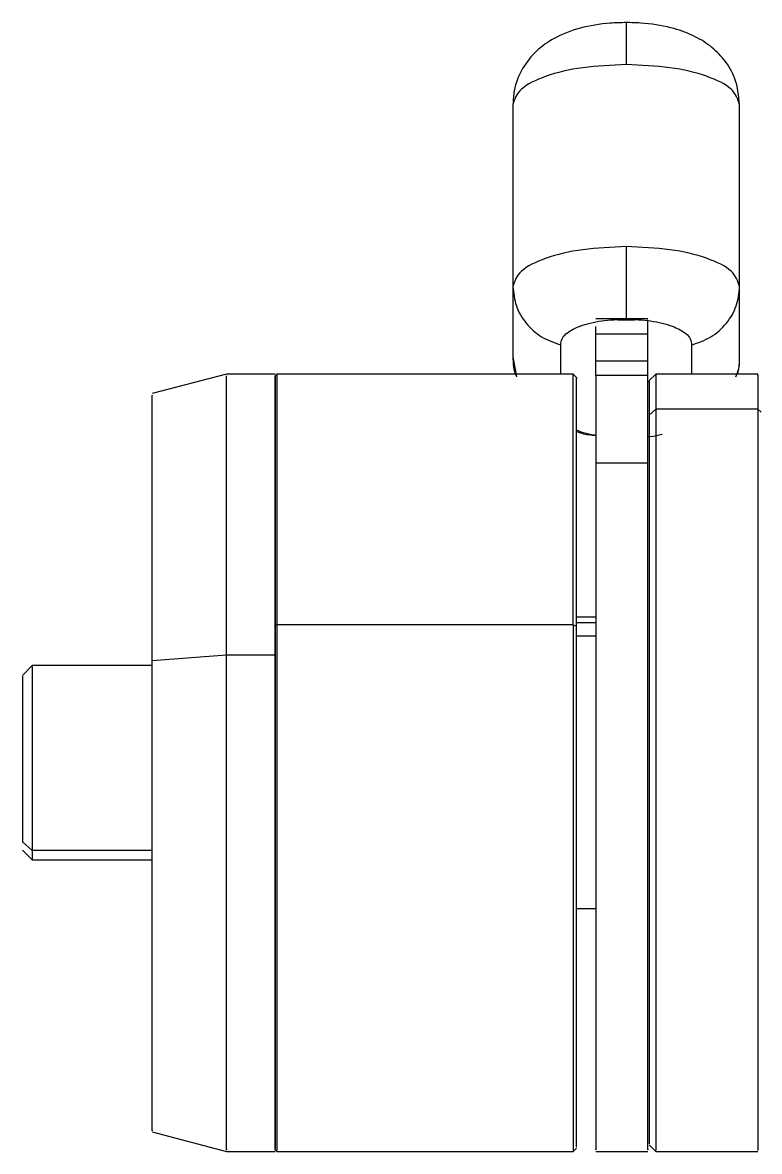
# Model space of a CAD drawing. Header units: millimetres. Extents: x 15 to 1192, y 5 to 836.
# Drawn here: x 363.04 to 385.79, y 149.56 to 184.41 of the extents above; entities that cross this region are included whole.
import ezdxf

# ---------------------------------------------------------------- set-up
doc = ezdxf.new("R2010")
doc.units = ezdxf.units.MM

msp = doc.modelspace()

# ---------------------------------------------------------------- linework, layer by layer
at = {"color": 7, "linetype": 'Continuous', "lineweight": 25}
for p, q in [((378.182, 181.888), (378.182, 176.268)), ((385.182, 176.268), (385.182, 181.888)), ((378.182, 176.268), (378.182, 174.096)), ((385.182, 174.096), (385.182, 176.268)), ((380.743, 175.274), (382.343, 175.274)), ((380.743, 175.274), (382.343, 175.274)), ((380.743, 174.77), (380.743, 175.031)), ((381.419, 175.239), (381.934, 175.239)), ((381.419, 175.239), (381.934, 175.239)), ((381.677, 175.257), (381.682, 175.257)), ((382.343, 174.77), (382.343, 175.239)), ((382.343, 174.77), (382.343, 175.239)), ((380.743, 174.77), (380.743, 174.921)), ((380.743, 174.805), (382.343, 174.805)), ((380.743, 174.805), (382.343, 174.805)), ((379.662, 174.459), (379.662, 174.512)), ((379.662, 173.557), (379.662, 174.459)), ((383.693, 174.509), (383.693, 174.457)), ((383.693, 174.457), (383.693, 173.557)), ((378.182, 174.096), (378.297, 173.478)), ((382.343, 173.963), (380.743, 173.963)), ((382.343, 173.963), (380.743, 173.963)), ((369.343, 173.557), (367.043, 172.957)), ((370.843, 173.557), (369.343, 173.557)), ((370.893, 173.557), (370.843, 173.507)), ((380.043, 173.557), (370.893, 173.557)), ((380.143, 173.457), (380.043, 173.557)), ((382.343, 173.513), (380.743, 173.513)), ((382.343, 173.513), (380.743, 173.513)), ((382.593, 173.557), (382.393, 173.357)), ((385.743, 173.557), (382.593, 173.557)), ((382.593, 172.476), (382.393, 172.294)), ((385.743, 172.476), (382.593, 172.476)), ((385.843, 172.385), (385.743, 172.476)), ((380.743, 170.816), (382.343, 170.816)), ((380.743, 170.816), (382.343, 170.816)), ((380.743, 166.057), (380.143, 166.057)), ((370.893, 165.814), (370.843, 165.796)), ((380.043, 165.814), (370.893, 165.814)), ((380.043, 165.814), (380.143, 165.778)), ((380.743, 165.878), (380.143, 165.878)), ((380.743, 165.463), (380.143, 165.463)), ((369.343, 164.875), (367.043, 164.709)), ((370.843, 164.875), (369.343, 164.875)), ((363.343, 164.557), (363.043, 164.257)), ((367.043, 164.557), (363.343, 164.557)), ((363.343, 158.846), (363.043, 159.117)), ((363.043, 158.857), (363.343, 158.557)), ((367.043, 158.846), (363.343, 158.846)), ((363.343, 158.557), (367.043, 158.557)), ((380.143, 157.057), (380.743, 157.057)), ((367.043, 150.157), (369.343, 149.557)), ((369.343, 149.557), (370.843, 149.557)), ((370.843, 149.607), (370.893, 149.557)), ((370.893, 149.557), (380.043, 149.557)), ((380.043, 149.557), (380.143, 149.657)), ((380.743, 149.557), (382.343, 149.557)), ((380.743, 149.557), (382.343, 149.557)), ((382.393, 149.757), (382.593, 149.557)), ((382.593, 149.557), (385.743, 149.557))]:
    msp.add_line(p, q, dxfattribs=at)
for points, knots in [([(381.682, 184.413), (381.516, 184.409), (381.025, 184.398), (380.247, 184.266), (379.497, 183.983), (378.89, 183.556), (378.447, 183.009), (378.213, 182.417), (378.19, 182.029), (378.182, 181.888)], [0, 0, 0, 0, 0.0986383, 0.2924937, 0.4815422, 0.619401, 0.7636951, 0.9139382, 1, 1, 1, 1]), ([(385.182, 181.888), (385.153, 182.158), (385.099, 182.655), (384.732, 183.269), (384.275, 183.716), (383.716, 184.046), (383.015, 184.286), (382.305, 184.4), (381.832, 184.41), (381.682, 184.413)], [0, 0, 0, 0, 0.163992, 0.301566, 0.430427, 0.563527, 0.718114, 0.910817, 1, 1, 1, 1]), ([(379.662, 174.512), (379.674, 174.571), (379.695, 174.683), (379.881, 174.867), (380.175, 175.022), (380.56, 175.138), (381.028, 175.231), (381.42, 175.247), (381.677, 175.257)], [0, 0, 0, 0, 0.1526668, 0.2876784, 0.5003813, 0.6298653, 0.7566912, 1, 1, 1, 1]), ([(381.682, 175.257), (381.938, 175.247), (382.328, 175.23), (382.796, 175.136), (383.175, 175.022), (383.467, 174.869), (383.658, 174.685), (383.681, 174.571), (383.693, 174.509)], [0, 0, 0, 0, 0.242158, 0.36928, 0.49963, 0.704769, 0.841743, 1, 1, 1, 1]), ([(378.182, 174.096), (378.185, 173.885), (378.188, 173.668), (378.294, 173.483), (378.297, 173.478)], [0, 0, 0, 0, 0.969781, 1, 1, 1, 1]), ([(385.066, 173.476), (385.094, 173.542), (385.178, 173.737), (385.18, 173.953), (385.182, 174.096)], [0, 0, 0, 0, 0.3360245, 1, 1, 1, 1]), ([(385.066, 173.476), (385.069, 173.482), (385.176, 173.667), (385.179, 173.885), (385.182, 174.096)], [0, 0, 0, 0, 0.028946, 1, 1, 1, 1]), ([(369.343, 164.875), (369.343, 165.618), (369.343, 167.102), (369.343, 169.083), (369.343, 170.781), (369.343, 172.129), (369.343, 173.049), (369.343, 173.528), (369.343, 173.507), (369.343, 173.5)], [0, 0, 0, 0, 0.152137, 0.304274, 0.45641, 0.608547, 0.760684, 0.912821, 1, 1, 1, 1]), ([(370.843, 173.477), (370.843, 173.486), (370.843, 173.558), (370.843, 173.25), (370.843, 172.532), (370.843, 171.35), (370.843, 169.8), (370.843, 167.942), (370.843, 166.511), (370.843, 165.796)], [0, 0, 0, 0, 0.024813, 0.187344, 0.349875, 0.512407, 0.674938, 0.837469, 1, 1, 1, 1]), ([(370.843, 164.875), (370.843, 165.618), (370.843, 167.102), (370.843, 169.083), (370.843, 170.781), (370.843, 172.129), (370.843, 173.049), (370.843, 173.528), (370.843, 173.507), (370.843, 173.5)], [0, 0, 0, 0, 0.152137, 0.304274, 0.45641, 0.608547, 0.760684, 0.912821, 1, 1, 1, 1]), ([(370.893, 173.527), (370.893, 173.536), (370.893, 173.608), (370.893, 173.299), (370.893, 172.578), (370.893, 171.391), (370.893, 169.835), (370.893, 167.969), (370.893, 166.532), (370.893, 165.814)], [0, 0, 0, 0, 0.0248132, 0.1873443, 0.3498755, 0.5124066, 0.6749377, 0.8374689, 1, 1, 1, 1]), ([(380.043, 165.814), (380.043, 166.532), (380.043, 167.969), (380.043, 169.835), (380.043, 171.391), (380.043, 172.578), (380.043, 173.299), (380.043, 173.608), (380.043, 173.536), (380.043, 173.527)], [0, 0, 0, 0, 0.162531, 0.325062, 0.487593, 0.650125, 0.812656, 0.975187, 1, 1, 1, 1]), ([(380.143, 165.778), (380.143, 166.491), (380.143, 167.916), (380.143, 169.766), (380.143, 171.309), (380.143, 172.486), (380.143, 173.201), (380.143, 173.508), (380.143, 173.436), (380.143, 173.427)], [0, 0, 0, 0, 0.162531, 0.325062, 0.487593, 0.650125, 0.812656, 0.975187, 1, 1, 1, 1]), ([(382.393, 173.323), (382.393, 173.334), (382.393, 173.403), (382.393, 173.112), (382.393, 172.567), (382.393, 172.294)], [0, 0, 0, 0, 0.081472, 0.540736, 1, 1, 1, 1]), ([(382.593, 173.523), (382.593, 173.533), (382.593, 173.603), (382.593, 173.308), (382.593, 172.753), (382.593, 172.476)], [0, 0, 0, 0, 0.081472, 0.540736, 1, 1, 1, 1]), ([(385.743, 173.523), (385.743, 173.533), (385.743, 173.603), (385.743, 173.308), (385.743, 172.753), (385.743, 172.476)], [0, 0, 0, 0, 0.081472, 0.540736, 1, 1, 1, 1]), ([(367.043, 164.709), (367.043, 165.415), (367.043, 166.825), (367.043, 168.706), (367.043, 170.32), (367.043, 171.6), (367.043, 172.475), (367.043, 172.929), (367.043, 172.91), (367.043, 172.903)], [0, 0, 0, 0, 0.152137, 0.304274, 0.45641, 0.608547, 0.760684, 0.912821, 1, 1, 1, 1]), ([(382.393, 172.294), (382.393, 171.934), (382.393, 171.214), (382.393, 169.651), (382.393, 167.807), (382.393, 165.715), (382.393, 163.466), (382.393, 161.142), (382.393, 158.835), (382.393, 156.632), (382.393, 154.618), (382.393, 152.872), (382.393, 151.456), (382.393, 150.441), (382.393, 149.842), (382.393, 149.806), (382.393, 149.79)], [0, 0, 0, 0, 0.072345, 0.144691, 0.217036, 0.289381, 0.361726, 0.434072, 0.506417, 0.578762, 0.651107, 0.723453, 0.795798, 0.868143, 0.940489, 1, 1, 1, 1]), ([(382.593, 172.476), (382.593, 172.11), (382.593, 171.377), (382.593, 169.788), (382.593, 167.913), (382.593, 165.786), (382.593, 163.498), (382.593, 161.135), (382.593, 158.789), (382.593, 156.548), (382.593, 154.5), (382.593, 152.724), (382.593, 151.284), (382.593, 150.252), (382.593, 149.644), (382.593, 149.607), (382.593, 149.59)], [0, 0, 0, 0, 0.072345, 0.144691, 0.217036, 0.289381, 0.361726, 0.434072, 0.506417, 0.578762, 0.651107, 0.723453, 0.795798, 0.868143, 0.940489, 1, 1, 1, 1]), ([(385.743, 172.476), (385.743, 172.11), (385.743, 171.377), (385.743, 169.788), (385.743, 167.913), (385.743, 165.786), (385.743, 163.498), (385.743, 161.135), (385.743, 158.789), (385.743, 156.548), (385.743, 154.5), (385.743, 152.724), (385.743, 151.284), (385.743, 150.252), (385.743, 149.644), (385.743, 149.607), (385.743, 149.59)], [0, 0, 0, 0, 0.072345, 0.144691, 0.217036, 0.289381, 0.361726, 0.434072, 0.506417, 0.578762, 0.651107, 0.723453, 0.795798, 0.868143, 0.940489, 1, 1, 1, 1]), ([(380.743, 171.661), (380.684, 171.671), (380.505, 171.702), (380.287, 171.759), (380.178, 171.817), (380.143, 171.836)], [0, 0, 0, 0, 0.2455577, 0.7553219, 1, 1, 1, 1]), ([(380.143, 171.791), (380.196, 171.77), (380.38, 171.699), (380.592, 171.679), (380.743, 171.665)], [0, 0, 0, 0, 0.289727, 1, 1, 1, 1]), ([(382.794, 171.694), (382.79, 171.693), (382.682, 171.662), (382.529, 171.632), (382.37, 171.622), (382.343, 171.621)], [0, 0, 0, 0, 0.034639, 0.83444, 1, 1, 1, 1]), ([(380.743, 170.816), (380.743, 170.282), (380.743, 169.214), (380.743, 167.222), (380.743, 165.039), (380.743, 162.714), (380.743, 160.347), (380.743, 158.026), (380.743, 155.84), (380.743, 153.874), (380.743, 152.205), (380.743, 150.889), (380.743, 150.007), (380.743, 149.568), (380.743, 149.603), (380.743, 149.614)], [0, 0, 0, 0, 0.080071, 0.160142, 0.240212, 0.320283, 0.400354, 0.480425, 0.560495, 0.640566, 0.720637, 0.800708, 0.880779, 0.960849, 1, 1, 1, 1]), ([(380.743, 170.816), (380.743, 170.282), (380.743, 169.214), (380.743, 167.222), (380.743, 165.039), (380.743, 162.714), (380.743, 160.347), (380.743, 158.026), (380.743, 155.84), (380.743, 153.874), (380.743, 152.205), (380.743, 150.889), (380.743, 150.007), (380.743, 149.568), (380.743, 149.603), (380.743, 149.614)], [0, 0, 0, 0, 0.080071, 0.160142, 0.240212, 0.320283, 0.400354, 0.480425, 0.560495, 0.640566, 0.720637, 0.800708, 0.880779, 0.960849, 1, 1, 1, 1]), ([(382.343, 149.614), (382.343, 149.603), (382.343, 149.568), (382.343, 150.007), (382.343, 150.889), (382.343, 152.205), (382.343, 153.874), (382.343, 155.84), (382.343, 158.026), (382.343, 160.347), (382.343, 162.714), (382.343, 165.039), (382.343, 167.222), (382.343, 169.214), (382.343, 170.282), (382.343, 170.816)], [0, 0, 0, 0, 0.039151, 0.119221, 0.199292, 0.279363, 0.359434, 0.439505, 0.519575, 0.599646, 0.679717, 0.759788, 0.839858, 0.919929, 1, 1, 1, 1]), ([(382.343, 149.614), (382.343, 149.603), (382.343, 149.568), (382.343, 150.007), (382.343, 150.889), (382.343, 152.205), (382.343, 153.874), (382.343, 155.84), (382.343, 158.026), (382.343, 160.347), (382.343, 162.714), (382.343, 165.039), (382.343, 167.222), (382.343, 169.214), (382.343, 170.282), (382.343, 170.816)], [0, 0, 0, 0, 0.039151, 0.119221, 0.199292, 0.279363, 0.359434, 0.439505, 0.519575, 0.599646, 0.679717, 0.759788, 0.839858, 0.919929, 1, 1, 1, 1]), ([(370.843, 165.796), (370.843, 165.049), (370.843, 163.555), (370.843, 161.193), (370.843, 158.858), (370.843, 156.622), (370.843, 154.577), (370.843, 152.801), (370.843, 151.358), (370.843, 150.32), (370.843, 149.7), (370.843, 149.656), (370.843, 149.636)], [0, 0, 0, 0, 0.10155, 0.203101, 0.304651, 0.406201, 0.507752, 0.609302, 0.710852, 0.812403, 0.913953, 1, 1, 1, 1]), ([(370.893, 165.814), (370.893, 165.064), (370.893, 163.563), (370.893, 161.192), (370.893, 158.846), (370.893, 156.602), (370.893, 154.548), (370.893, 152.765), (370.893, 151.316), (370.893, 150.273), (370.893, 149.65), (370.893, 149.606), (370.893, 149.586)], [0, 0, 0, 0, 0.1015503, 0.2031007, 0.304651, 0.4062014, 0.5077517, 0.6093021, 0.7108524, 0.8124027, 0.9139531, 1, 1, 1, 1]), ([(380.043, 165.814), (380.043, 165.064), (380.043, 163.563), (380.043, 161.192), (380.043, 158.846), (380.043, 156.602), (380.043, 154.548), (380.043, 152.765), (380.043, 151.316), (380.043, 150.273), (380.043, 149.65), (380.043, 149.606), (380.043, 149.586)], [0, 0, 0, 0, 0.1015503, 0.2031007, 0.304651, 0.4062014, 0.5077517, 0.6093021, 0.7108524, 0.8124027, 0.9139531, 1, 1, 1, 1]), ([(380.143, 149.686), (380.143, 149.706), (380.143, 149.749), (380.143, 150.367), (380.143, 151.401), (380.143, 152.838), (380.143, 154.607), (380.143, 156.643), (380.143, 158.869), (380.143, 161.195), (380.143, 163.547), (380.143, 165.034), (380.143, 165.778)], [0, 0, 0, 0, 0.086047, 0.187597, 0.289148, 0.390698, 0.492248, 0.593799, 0.695349, 0.796899, 0.89845, 1, 1, 1, 1]), ([(369.343, 149.613), (369.343, 149.6), (369.343, 149.555), (369.343, 149.967), (369.343, 150.82), (369.343, 152.113), (369.343, 153.762), (369.343, 155.711), (369.343, 157.886), (369.343, 160.199), (369.343, 162.574), (369.343, 164.108), (369.343, 164.875)], [0, 0, 0, 0, 0.045292, 0.151371, 0.257449, 0.363528, 0.469607, 0.575685, 0.681764, 0.787843, 0.893921, 1, 1, 1, 1]), ([(370.843, 149.613), (370.843, 149.6), (370.843, 149.555), (370.843, 149.967), (370.843, 150.82), (370.843, 152.113), (370.843, 153.762), (370.843, 155.711), (370.843, 157.886), (370.843, 160.199), (370.843, 162.574), (370.843, 164.108), (370.843, 164.875)], [0, 0, 0, 0, 0.045292, 0.151371, 0.257449, 0.363528, 0.469607, 0.575685, 0.681764, 0.787843, 0.893921, 1, 1, 1, 1]), ([(363.343, 164.531), (363.343, 164.507), (363.343, 164.456), (363.343, 163.833), (363.343, 162.879), (363.343, 161.71), (363.343, 160.529), (363.343, 159.474), (363.343, 159.055), (363.343, 158.846)], [0, 0, 0, 0, 0.12696, 0.272467, 0.417973, 0.56348, 0.708987, 0.854493, 1, 1, 1, 1]), ([(367.043, 150.21), (367.043, 150.198), (367.043, 150.155), (367.043, 150.547), (367.043, 151.357), (367.043, 152.585), (367.043, 154.151), (367.043, 156.004), (367.043, 158.07), (367.043, 160.267), (367.043, 162.523), (367.043, 163.981), (367.043, 164.709)], [0, 0, 0, 0, 0.045292, 0.151371, 0.257449, 0.363528, 0.469607, 0.575685, 0.681764, 0.787843, 0.893921, 1, 1, 1, 1]), ([(363.043, 164.234), (363.043, 164.212), (363.043, 164.166), (363.043, 163.605), (363.043, 162.747), (363.043, 161.695), (363.043, 160.632), (363.043, 159.682), (363.043, 159.306), (363.043, 159.117)], [0, 0, 0, 0, 0.1269599, 0.2724666, 0.4179732, 0.5634799, 0.7089866, 0.8544933, 1, 1, 1, 1]), ([(363.343, 158.846), (363.343, 158.684), (363.343, 158.5), (363.343, 158.574), (363.343, 158.582)], [0, 0, 0, 0, 0.886946, 1, 1, 1, 1])]:
    msp.add_open_spline(points, degree=3, knots=knots, dxfattribs=at)
for points in [[(381.682, 184.413), (381.682, 184.399), (381.682, 184.37), (381.682, 184.092), (381.682, 183.673), (381.682, 183.3), (381.682, 183.114)], [(381.682, 183.114), (381.223, 183.095), (380.306, 183.059), (379.149, 182.775), (378.34, 182.37), (378.235, 182.049), (378.182, 181.888)], [(385.182, 181.888), (385.129, 182.049), (385.024, 182.37), (384.215, 182.775), (383.058, 183.059), (382.141, 183.095), (381.682, 183.114)], [(381.682, 177.494), (381.223, 177.475), (380.306, 177.439), (379.149, 177.155), (378.34, 176.75), (378.235, 176.429), (378.182, 176.268)], [(385.182, 176.268), (385.129, 176.429), (385.024, 176.75), (384.215, 177.155), (383.058, 177.439), (382.141, 177.475), (381.682, 177.494)], [(381.682, 177.494), (381.682, 177.295), (381.682, 176.896), (381.682, 176.274), (381.682, 175.695), (381.682, 175.403), (381.682, 175.257)], [(378.182, 176.268), (378.203, 176.064), (378.244, 175.655), (378.569, 175.11), (379.046, 174.675), (379.457, 174.531), (379.662, 174.459)], [(383.693, 174.457), (383.899, 174.528), (384.312, 174.671), (384.792, 175.107), (385.119, 175.653), (385.161, 176.063), (385.182, 176.268)], [(380.743, 173.963), (380.743, 174.083), (380.743, 174.325), (380.743, 174.645), (380.743, 174.805)], [(380.743, 173.963), (380.743, 174.083), (380.743, 174.325), (380.743, 174.645), (380.743, 174.805)], [(382.343, 173.963), (382.343, 174.083), (382.343, 174.325), (382.343, 174.645), (382.343, 174.805)], [(382.343, 173.963), (382.343, 174.083), (382.343, 174.325), (382.343, 174.645), (382.343, 174.805)], [(380.743, 173.513), (380.743, 173.546), (380.743, 173.612), (380.743, 173.846), (380.743, 173.963)], [(380.743, 173.513), (380.743, 173.546), (380.743, 173.612), (380.743, 173.846), (380.743, 173.963)], [(382.343, 173.513), (382.343, 173.546), (382.343, 173.612), (382.343, 173.846), (382.343, 173.963)], [(382.343, 173.513), (382.343, 173.546), (382.343, 173.612), (382.343, 173.846), (382.343, 173.963)], [(380.743, 173.513), (380.743, 173.315), (380.743, 172.92), (380.743, 171.517), (380.743, 170.816)], [(380.743, 173.513), (380.743, 173.315), (380.743, 172.92), (380.743, 171.517), (380.743, 170.816)], [(382.343, 170.816), (382.343, 171.517), (382.343, 172.92), (382.343, 173.315), (382.343, 173.513)], [(382.343, 170.816), (382.343, 171.517), (382.343, 172.92), (382.343, 173.315), (382.343, 173.513)]]:
    msp.add_open_spline(points, degree=3, dxfattribs=at)

doc.saveas('drawing.dxf')
